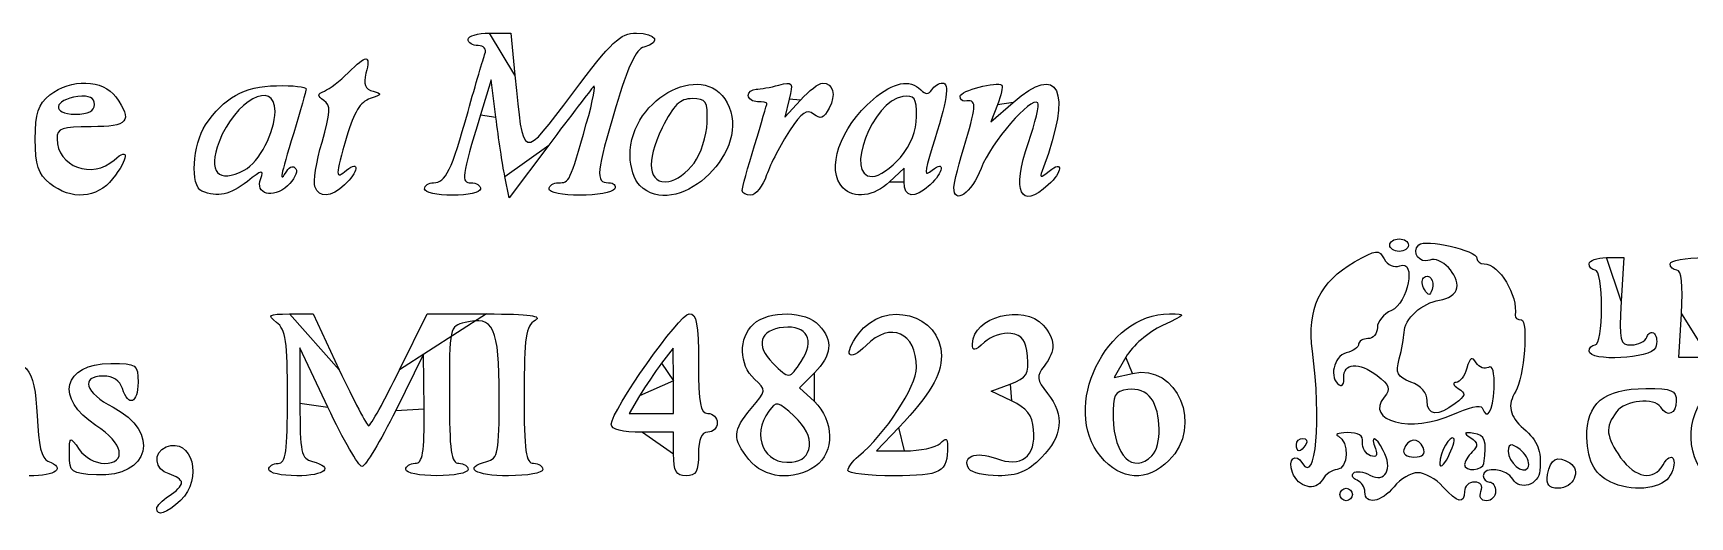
# Model space of a CAD drawing. Extents: x 1.04 to 4.15, y 7.76 to 9.54.
# Drawn here: x 2.197 to 3.084, y 7.771 to 8.029 of the extents above; entities that cross this region are included whole.
import ezdxf

# ---------------------------------------------------------------- set-up
doc = ezdxf.new("R2010")
doc.units = 0
doc.layers.add('Layer_1', color=7, linetype='CONTINUOUS')

msp = doc.modelspace()

# ---------------------------------------------------------------- linework, layer by layer
at = {"layer": 'Layer_1', "color": 7}
for points in [[(2.44116, 8.029128), (2.452561, 8.029128), (2.454797, 8.006628)], [(2.444632, 7.984128), (2.442123, 8.004128), (2.436408, 7.985385)], [(2.229758, 7.991016), (2.229758, 7.991016)], [(2.601661, 7.993884), (2.599249, 7.984272), (2.607678, 7.993366)], [(2.713112, 7.990847), (2.709612, 7.981642), (2.721468, 7.992052)], [(2.472898, 7.969231), (2.45168, 7.941001), (2.449411, 7.952564)], [(2.309943, 7.955893), (2.309943, 7.955893)], [(2.550684, 7.959661), (2.550684, 7.959661)], [(2.663094, 7.949709), (2.663094, 7.956957), (2.655379, 7.949709)], [(2.661129, 7.962717), (2.661129, 7.962717)], [(2.205961, 7.948833), (2.205961, 7.948833)], [(2.347781, 7.94707), (2.34778, 7.947071)], [(2.406425, 7.945795), (2.406425, 7.945795)], [(2.521663, 7.947699), (2.521663, 7.947699)], [(2.630427, 7.946461), (2.630425, 7.946461)], [(2.689783, 7.946628), (2.689784, 7.946628)], [(2.287258, 7.944669), (2.287258, 7.944669)], [(2.57645, 7.944961), (2.57645, 7.944961)], [(2.923091, 7.915794), (2.923091, 7.915794)], [(3.039034, 7.909127), (3.048309, 7.909127), (3.046991, 7.885793)], [(2.941702, 7.892011), (2.941701, 7.892014)], [(2.334164, 7.87902), (2.3469, 7.879131), (2.360831, 7.849197)], [(2.393095, 7.849131), (2.4078, 7.879131), (2.439614, 7.879031)], [(3.093816, 7.855793), (3.077874, 7.855793), (3.079192, 7.879127), (3.079192, 7.879127)], [(2.354743, 7.829133), (2.339792, 7.860799), (2.33978, 7.83132)], [(2.40619, 7.828299), (2.405951, 7.857466), (2.391081, 7.827466)], [(2.539684, 7.843293), (2.539606, 7.860793), (2.53337, 7.85268)], [(3.029758, 7.859127), (3.029758, 7.859127)], [(2.60809, 7.853657), (2.60809, 7.853656)], [(2.781862, 7.855896), (2.775632, 7.845089), (2.785414, 7.847238)], [(2.521589, 7.83518), (2.516044, 7.825793), (2.527899, 7.825793), (2.539754, 7.825793), (2.539677, 7.843293), (2.539684, 7.843293)], [(2.615136, 7.847534), (2.607181, 7.839579), (2.615136, 7.832105)], [(2.72057, 7.832544), (2.709714, 7.837648), (2.719963, 7.841517)], [(2.539762, 7.804126), (2.539762, 7.815793), (2.523095, 7.815793)], [(2.660251, 7.818293), (2.648405, 7.805793), (2.663415, 7.805793)], [(2.957355, 7.812364), (2.957355, 7.812364)], [(2.216429, 7.803824), (2.216429, 7.803824)], [(2.539762, 7.804126), (2.539762, 7.804126)], [(2.612484, 7.808243), (2.612484, 7.808243)], [(2.873091, 7.809127), (2.873091, 7.809127)], [(2.940913, 7.807601), (2.940913, 7.807601)], [(2.994698, 7.804667), (2.994698, 7.804667)], [(2.323099, 7.795799), (2.323095, 7.795793)], [(2.580001, 7.801243), (2.58, 7.801242)], [(2.633091, 7.795385), (2.633091, 7.795385)], [(2.697912, 7.796084), (2.697912, 7.796084)], [(2.768388, 7.802716), (2.768388, 7.802716)], [(2.795758, 7.803127), (2.795758, 7.803127)], [(2.973512, 7.799127), (2.973512, 7.799127)], [(3.007588, 7.793117), (3.007588, 7.793117)], [(3.043155, 7.788259), (3.043155, 7.788259)], [(2.896429, 7.78246), (2.896429, 7.78246)], [(2.909762, 7.783849), (2.909762, 7.783849)], [(2.263095, 7.774992), (2.263095, 7.774992)]]:
    msp.add_lwpolyline(points, close=True, dxfattribs=at)
for points in [[(2.429758, 8.025795), (2.429758, 8.027628), (2.434889, 8.029128), (2.44116, 8.029128)], [(2.435115, 8.022461), (2.432169, 8.022461), (2.429758, 8.023961), (2.429758, 8.025795)], [(2.485761, 7.997035), (2.506805, 8.025032), (2.511152, 8.029128), (2.519821, 8.029128)], [(2.519821, 8.029128), (2.53066, 8.029128), (2.533335, 8.024174), (2.523838, 8.02169)], [(2.365554, 8.007954), (2.375495, 8.017895), (2.377661, 8.017839), (2.375118, 8.007706)], [(2.42975, 7.987302), (2.433821, 8.001882), (2.437899, 8.015757), (2.438812, 8.018136)], [(2.438812, 8.018136), (2.439747, 8.020575), (2.438136, 8.022461), (2.435115, 8.022461)], [(2.523838, 8.02169), (2.51967, 8.0206), (2.515229, 8.011163), (2.508838, 7.989811)], [(2.516437, 7.963533), (2.516471, 7.99555), (2.558546, 8.016196), (2.569562, 7.989603)], [(2.352902, 7.998207), (2.355548, 7.999255), (2.361241, 8.003641), (2.365554, 8.007954)], [(2.375118, 8.007706), (2.373616, 8.001722), (2.374606, 7.999212), (2.378923, 7.998059)], [(2.721468, 7.992052), (2.746098, 8.013677), (2.753199, 7.998539), (2.737693, 7.957461)], [(2.205961, 7.996089), (2.216936, 8.004976), (2.23465, 8.004456), (2.241236, 7.995052)], [(2.289301, 7.980145), (2.298844, 7.994618), (2.309862, 8.000684), (2.327258, 8.001039)], [(2.326425, 7.987296), (2.326425, 8.004786), (2.304855, 7.993074), (2.296511, 7.971053)], [(2.327258, 8.001039), (2.335967, 8.001217), (2.34308, 8.000485), (2.343066, 7.999412)], [(2.343066, 7.999412), (2.343055, 7.998339), (2.340064, 7.987711), (2.336425, 7.975795)], [(2.454797, 8.006628), (2.459403, 7.960276), (2.458371, 7.960596), (2.485761, 7.997035)], [(2.496874, 8.000565), (2.495357, 7.998858), (2.484567, 7.984758), (2.472898, 7.969231)], [(2.493045, 7.980565), (2.496669, 7.993273), (2.498392, 8.002273), (2.496874, 8.000565)], [(2.579758, 7.995795), (2.579758, 7.997628), (2.581633, 7.999148), (2.583925, 7.999173)], [(2.583925, 7.999173), (2.586216, 7.999196), (2.591688, 8.000181), (2.596083, 8.001357)], [(2.596083, 8.001357), (2.603503, 8.003343), (2.603901, 8.002809), (2.601661, 7.993884)], [(2.607678, 7.993366), (2.612314, 7.998369), (2.61759, 8.002461), (2.619402, 8.002461)], [(2.619402, 8.002461), (2.625169, 8.002461), (2.626856, 7.996162), (2.623013, 7.988982)], [(2.646561, 7.993731), (2.657607, 8.003026), (2.666149, 8.004737), (2.672049, 7.998837)], [(2.672049, 7.998837), (2.674658, 7.996228), (2.676299, 7.996228), (2.677912, 7.998837)], [(2.677912, 7.998837), (2.679144, 8.000831), (2.681751, 8.002461), (2.683705, 8.002461)], [(2.683705, 8.002461), (2.687614, 8.002461), (2.686198, 7.993522), (2.678231, 7.967927)], [(2.693091, 7.995378), (2.693091, 7.9983), (2.713074, 8.00359), (2.715384, 8.00128)], [(2.715384, 8.00128), (2.716059, 8.000604), (2.715036, 7.99591), (2.713112, 7.990847)], [(2.198092, 7.972461), (2.198092, 7.986574), (2.199525, 7.990877), (2.205961, 7.996089)], [(2.220849, 7.995183), (2.207871, 7.993646), (2.206727, 7.985795), (2.21948, 7.985795)], [(2.21948, 7.985795), (2.226588, 7.985795), (2.229758, 7.987405), (2.229758, 7.991016)], [(2.229758, 7.991016), (2.229758, 7.994716), (2.227163, 7.99593), (2.220849, 7.995183)], [(2.241236, 7.995052), (2.250356, 7.982031), (2.24796, 7.979127), (2.228092, 7.979127)], [(2.352616, 7.993131), (2.348842, 7.995776), (2.348889, 7.996618), (2.352902, 7.998207)], [(2.351576, 7.97082), (2.356224, 7.986811), (2.356395, 7.990481), (2.352616, 7.993131)], [(2.377392, 7.994127), (2.372087, 7.992418), (2.368589, 7.986811), (2.364892, 7.974094)], [(2.378923, 7.998059), (2.383907, 7.996728), (2.383683, 7.996155), (2.377392, 7.994127)], [(2.508838, 7.989811), (2.498355, 7.954794), (2.497814, 7.949128), (2.504955, 7.949128)], [(2.569562, 7.989603), (2.580332, 7.963599), (2.540559, 7.928804), (2.521663, 7.947699)], [(2.549758, 7.994128), (2.543154, 7.994128), (2.539812, 7.990877), (2.533649, 7.978456)], [(2.557685, 7.981327), (2.558051, 7.992868), (2.557271, 7.994128), (2.549758, 7.994128)], [(2.584758, 7.992461), (2.582008, 7.992461), (2.579758, 7.993961), (2.579758, 7.995795)], [(2.583091, 7.969128), (2.58673, 7.981045), (2.589719, 7.99117), (2.589733, 7.991628)], [(2.589733, 7.991628), (2.589744, 7.992087), (2.587508, 7.992461), (2.584758, 7.992461)], [(2.630425, 7.946461), (2.62098, 7.955906), (2.628787, 7.978775), (2.646561, 7.993731)], [(2.662373, 7.995193), (2.646196, 7.99286), (2.630839, 7.952461), (2.646129, 7.952461)], [(2.669758, 7.984615), (2.669758, 7.994734), (2.668791, 7.996119), (2.662373, 7.995193)], [(2.695591, 7.992856), (2.694216, 7.992639), (2.693091, 7.993774), (2.693091, 7.995378)], [(2.696145, 7.971628), (2.702066, 7.991098), (2.701994, 7.993867), (2.695591, 7.992856)], [(2.734716, 7.991947), (2.731139, 7.995525), (2.709619, 7.970654), (2.704346, 7.956847)], [(2.729692, 7.970605), (2.733404, 7.981394), (2.735665, 7.990998), (2.734716, 7.991947)], [(2.309943, 7.955893), (2.318042, 7.960228), (2.326425, 7.976199), (2.326425, 7.987296)], [(2.411308, 7.949128), (2.417765, 7.949128), (2.420906, 7.95563), (2.42975, 7.987302)], [(2.436408, 7.985385), (2.426205, 7.95192), (2.425816, 7.949128), (2.431361, 7.949128)], [(2.449411, 7.952564), (2.448163, 7.958924), (2.446012, 7.973128), (2.444632, 7.984128)], [(2.550684, 7.959661), (2.55431, 7.964537), (2.557461, 7.974287), (2.557685, 7.981327)], [(2.614731, 7.985817), (2.611118, 7.988816), (2.608414, 7.986952), (2.601743, 7.976866)], [(2.623013, 7.988982), (2.620119, 7.983574), (2.61828, 7.982872), (2.614731, 7.985817)], [(2.661129, 7.962717), (2.666808, 7.969467), (2.669758, 7.976953), (2.669758, 7.984615)], [(2.205961, 7.948833), (2.199525, 7.954045), (2.198092, 7.958348), (2.198092, 7.972461)], [(2.228092, 7.979127), (2.212207, 7.979127), (2.209758, 7.978269), (2.209758, 7.972699)], [(2.209758, 7.972699), (2.209758, 7.957777), (2.228648, 7.95074), (2.240329, 7.961311)], [(2.287258, 7.944669), (2.281003, 7.947193), (2.282287, 7.969508), (2.289301, 7.980145)], [(2.336425, 7.975795), (2.329081, 7.951744), (2.328531, 7.948696), (2.332726, 7.955317)], [(2.364892, 7.974094), (2.358533, 7.95222), (2.358521, 7.950618), (2.364759, 7.955794)], [(2.478196, 7.949128), (2.484026, 7.949128), (2.484166, 7.949423), (2.493045, 7.980565)], [(2.533649, 7.978456), (2.524671, 7.960361), (2.52619, 7.948121), (2.53721, 7.949767)], [(2.601743, 7.976866), (2.597109, 7.96986), (2.59162, 7.959253), (2.589545, 7.953295)], [(2.240329, 7.961311), (2.248597, 7.968793), (2.248056, 7.962101), (2.239517, 7.951244)], [(2.296511, 7.971053), (2.290382, 7.954878), (2.296064, 7.948466), (2.309943, 7.955893)], [(2.34778, 7.947071), (2.346807, 7.949606), (2.348516, 7.960293), (2.351576, 7.97082)], [(2.521663, 7.947699), (2.518782, 7.95058), (2.51643, 7.957705), (2.516437, 7.963533)], [(2.57645, 7.944961), (2.576461, 7.946336), (2.579453, 7.957211), (2.583091, 7.969128)], [(2.678231, 7.967927), (2.673803, 7.953698), (2.673792, 7.952226), (2.678143, 7.955835)], [(2.689784, 7.946628), (2.689795, 7.94892), (2.69266, 7.96017), (2.696145, 7.971628)], [(2.740329, 7.947978), (2.725267, 7.934347), (2.720619, 7.944234), (2.729692, 7.970605)], [(2.318792, 7.951417), (2.320668, 7.956307), (2.319467, 7.956049), (2.311619, 7.949876)], [(2.332726, 7.955317), (2.334414, 7.957981), (2.336415, 7.958507), (2.337596, 7.956596)], [(2.337596, 7.956596), (2.338698, 7.954812), (2.336692, 7.95072), (2.333137, 7.947502)], [(2.364759, 7.955794), (2.371951, 7.961764), (2.370942, 7.954565), (2.363663, 7.947978)], [(2.53721, 7.949767), (2.540994, 7.950332), (2.547057, 7.954784), (2.550684, 7.959661)], [(2.646129, 7.952461), (2.649632, 7.952461), (2.656382, 7.957076), (2.661129, 7.962717)], [(2.678143, 7.955835), (2.685302, 7.961776), (2.684247, 7.954538), (2.676998, 7.947978)], [(2.704346, 7.956847), (2.699287, 7.943601), (2.689724, 7.936889), (2.689783, 7.946628)], [(2.737693, 7.957461), (2.735457, 7.951537), (2.735803, 7.951304), (2.740801, 7.955369)], [(2.740801, 7.955369), (2.748417, 7.961565), (2.747993, 7.954914), (2.740329, 7.947978)], [(2.239517, 7.951244), (2.231173, 7.940637), (2.217313, 7.939641), (2.205961, 7.948833)], [(2.311619, 7.949876), (2.302443, 7.942658), (2.295774, 7.941233), (2.287258, 7.944669)], [(2.333137, 7.947502), (2.32523, 7.940347), (2.315556, 7.942986), (2.318792, 7.951417)], [(2.363663, 7.947978), (2.356232, 7.941253), (2.350147, 7.940905), (2.347781, 7.94707)], [(2.406425, 7.945795), (2.406425, 7.947628), (2.408622, 7.949128), (2.411308, 7.949128)], [(2.421425, 7.942461), (2.413175, 7.942461), (2.406425, 7.943961), (2.406425, 7.945795)], [(2.436425, 7.945795), (2.436425, 7.943961), (2.429675, 7.942461), (2.421425, 7.942461)], [(2.431361, 7.949128), (2.434146, 7.949128), (2.436425, 7.947628), (2.436425, 7.945795)], [(2.473092, 7.945795), (2.473092, 7.947628), (2.475389, 7.949128), (2.478196, 7.949128)], [(2.489561, 7.942461), (2.480503, 7.942461), (2.473092, 7.943961), (2.473092, 7.945795)], [(2.508092, 7.945795), (2.506958, 7.943961), (2.49862, 7.942461), (2.489561, 7.942461)], [(2.504955, 7.949128), (2.507813, 7.949128), (2.509225, 7.947628), (2.508092, 7.945795)], [(2.589545, 7.953295), (2.58747, 7.947336), (2.583669, 7.942461), (2.581099, 7.942461)], [(2.655379, 7.949709), (2.646832, 7.94168), (2.636547, 7.940341), (2.630427, 7.946461)], [(2.676998, 7.947978), (2.668607, 7.940384), (2.663094, 7.941071), (2.663094, 7.949709)], [(2.581099, 7.942461), (2.578528, 7.942461), (2.576436, 7.943586), (2.57645, 7.944961)], [(2.923091, 7.915794), (2.923091, 7.917628), (2.925341, 7.919128), (2.928091, 7.919128)], [(2.928091, 7.919128), (2.930841, 7.919128), (2.933091, 7.917628), (2.933091, 7.915794)], [(2.938571, 7.915936), (2.942025, 7.91939), (2.969762, 7.912974), (2.969762, 7.908721)], [(2.904246, 7.906808), (2.915976, 7.913511), (2.917174, 7.913631), (2.920103, 7.908398)], [(2.928091, 7.912461), (2.925341, 7.912461), (2.923091, 7.913961), (2.923091, 7.915794)], [(2.933091, 7.915794), (2.933091, 7.913961), (2.930841, 7.912461), (2.928091, 7.912461)], [(2.944439, 7.907797), (2.939008, 7.905713), (2.934542, 7.911907), (2.938571, 7.915936)], [(2.959061, 7.892888), (2.960377, 7.899796), (2.950317, 7.910053), (2.944439, 7.907797)], [(2.881713, 7.859126), (2.878742, 7.881805), (2.885492, 7.89609), (2.904246, 7.906808)], [(2.920103, 7.908398), (2.921944, 7.905109), (2.925433, 7.903566), (2.928428, 7.904715)], [(2.928428, 7.904715), (2.937452, 7.908178), (2.933055, 7.88484), (2.923928, 7.880836)], [(2.941091, 7.898238), (2.944075, 7.901222), (2.947327, 7.896834), (2.945716, 7.892)], [(2.969762, 7.908721), (2.969762, 7.907111), (2.971461, 7.905793), (2.973537, 7.905793)], [(2.973537, 7.905793), (2.981655, 7.905793), (2.991838, 7.888943), (2.990157, 7.878293)], [(3.029758, 7.905793), (3.029758, 7.907627), (3.033932, 7.909127), (3.039034, 7.909127)], [(3.033091, 7.90246), (3.031258, 7.90246), (3.029758, 7.90396), (3.029758, 7.905793)], [(3.036425, 7.88246), (3.036425, 7.893571), (3.034943, 7.90246), (3.033091, 7.90246)], [(3.073091, 7.905793), (3.073091, 7.907627), (3.081341, 7.909127), (3.091425, 7.909127)], [(3.076801, 7.90246), (3.074761, 7.90246), (3.073091, 7.90396), (3.073091, 7.905793)], [(3.079192, 7.879127), (3.08008, 7.894827), (3.079292, 7.90246), (3.076801, 7.90246)], [(2.941701, 7.892014), (2.940265, 7.894337), (2.939991, 7.897138), (2.941091, 7.898238)], [(2.949728, 7.886309), (2.954292, 7.886942), (2.958492, 7.889903), (2.959061, 7.892888)], [(2.638646, 7.868347), (2.652617, 7.887139), (2.683091, 7.87904), (2.683091, 7.856534)], [(2.699758, 7.863093), (2.699758, 7.877424), (2.727097, 7.884608), (2.737575, 7.873031)], [(2.930736, 7.869029), (2.930942, 7.876419), (2.940391, 7.885015), (2.949728, 7.886309)], [(2.945716, 7.892), (2.944587, 7.888613), (2.943802, 7.888616), (2.941702, 7.892011)], [(3.046991, 7.885793), (3.045767, 7.864136), (3.046159, 7.86246), (3.052438, 7.86246)], [(2.327262, 7.874486), (2.322084, 7.878416), (2.32286, 7.878926), (2.334164, 7.87902)], [(2.333095, 7.834592), (2.333095, 7.86446), (2.332174, 7.870757), (2.327262, 7.874486)], [(2.428139, 7.874441), (2.419828, 7.872355), (2.419762, 7.87205), (2.419762, 7.835736)], [(2.446429, 7.835079), (2.446429, 7.871715), (2.443384, 7.878268), (2.428139, 7.874441)], [(2.439614, 7.879031), (2.462857, 7.878953), (2.469857, 7.878015), (2.465595, 7.875532)], [(2.465595, 7.875532), (2.460602, 7.872624), (2.459762, 7.86688), (2.459762, 7.835634)], [(2.506429, 7.819989), (2.506429, 7.827303), (2.542993, 7.879126), (2.548153, 7.879126)], [(2.548153, 7.879126), (2.552109, 7.879126), (2.553095, 7.873801), (2.553095, 7.852459)], [(2.582521, 7.873609), (2.590759, 7.881065), (2.610601, 7.880737), (2.617575, 7.873031)], [(2.669758, 7.850425), (2.669758, 7.869144), (2.655846, 7.875214), (2.642814, 7.862182)], [(2.768388, 7.802716), (2.746601, 7.828608), (2.77102, 7.879313), (2.805152, 7.879053)], [(2.805152, 7.879053), (2.814421, 7.878987), (2.81429, 7.878764), (2.801425, 7.872842)], [(2.923928, 7.880836), (2.919803, 7.879026), (2.916428, 7.874901), (2.916428, 7.871669)], [(2.990157, 7.878293), (2.98994, 7.876918), (2.991455, 7.875793), (2.993525, 7.875793)], [(2.993525, 7.875793), (2.99743, 7.875793), (2.994963, 7.8448), (2.990489, 7.837651)], [(3.033091, 7.86246), (3.034943, 7.86246), (3.036425, 7.871349), (3.036425, 7.88246)], [(2.583013, 7.844197), (2.574754, 7.851672), (2.574508, 7.866358), (2.582521, 7.873609)], [(2.598527, 7.871806), (2.585766, 7.870561), (2.583313, 7.862238), (2.592887, 7.852664)], [(2.60809, 7.853656), (2.615547, 7.865036), (2.611322, 7.873054), (2.598527, 7.871806)], [(2.617575, 7.873031), (2.625214, 7.86459), (2.624476, 7.856874), (2.615136, 7.847534)], [(2.642814, 7.862182), (2.63331, 7.852678), (2.630304, 7.857127), (2.638646, 7.868347)], [(2.720317, 7.868561), (2.71604, 7.869167), (2.709665, 7.867059), (2.70615, 7.863878)], [(2.729151, 7.856422), (2.728321, 7.865062), (2.726402, 7.867699), (2.720317, 7.868561)], [(2.737575, 7.873031), (2.744273, 7.865629), (2.744423, 7.859499), (2.73811, 7.85116)], [(2.801425, 7.872842), (2.793866, 7.869362), (2.785393, 7.862023), (2.781862, 7.855896)], [(2.911428, 7.865793), (2.908678, 7.865793), (2.906428, 7.864468), (2.906428, 7.862848)], [(2.916428, 7.871669), (2.916428, 7.868437), (2.914178, 7.865793), (2.911428, 7.865793)], [(2.928165, 7.85501), (2.929503, 7.860024), (2.93066, 7.866332), (2.930736, 7.869029)], [(3.052438, 7.86246), (3.056158, 7.86246), (3.059872, 7.864335), (3.060691, 7.866627)], [(3.060691, 7.866627), (3.06151, 7.868918), (3.063319, 7.869733), (3.064714, 7.868437)], [(3.064714, 7.868437), (3.066108, 7.867141), (3.06636, 7.863766), (3.065275, 7.860937)], [(2.70615, 7.863878), (2.700817, 7.859051), (2.699758, 7.858921), (2.699758, 7.863093)], [(2.87643, 7.799123), (2.883513, 7.787664), (2.886553, 7.822192), (2.881713, 7.859126)], [(2.899762, 7.85816), (2.892997, 7.856391), (2.890423, 7.844505), (2.896052, 7.841026)], [(2.906428, 7.862848), (2.906428, 7.861229), (2.903428, 7.859119), (2.899762, 7.85816)], [(3.029758, 7.859127), (3.029758, 7.86096), (3.031258, 7.86246), (3.033091, 7.86246)], [(3.065275, 7.860937), (3.063021, 7.855063), (3.029758, 7.853368), (3.029758, 7.859127)], [(2.175819, 7.849918), (2.193023, 7.856411), (2.197905, 7.851068), (2.199085, 7.824448)], [(2.230595, 7.819416), (2.208375, 7.833768), (2.212849, 7.852459), (2.238503, 7.852459)], [(2.238503, 7.852459), (2.252494, 7.852459), (2.253095, 7.852047), (2.253095, 7.842459)], [(2.360831, 7.849197), (2.368493, 7.832733), (2.375578, 7.819233), (2.376576, 7.819197)], [(2.376576, 7.819197), (2.377574, 7.819164), (2.385008, 7.832631), (2.393095, 7.849131)], [(2.53337, 7.85268), (2.52994, 7.848217), (2.524639, 7.840342), (2.521589, 7.83518)], [(2.553095, 7.852459), (2.553095, 7.830978), (2.554068, 7.825793), (2.558095, 7.825793)], [(2.592887, 7.852664), (2.60148, 7.844071), (2.601825, 7.844094), (2.60809, 7.853657)], [(2.638645, 7.802885), (2.653237, 7.814904), (2.669758, 7.840149), (2.669758, 7.850425)], [(2.683091, 7.856534), (2.683091, 7.846003), (2.677264, 7.836246), (2.660251, 7.818293)], [(2.719963, 7.841517), (2.728946, 7.844907), (2.73008, 7.846748), (2.729151, 7.856422)], [(2.73811, 7.85116), (2.733899, 7.845598), (2.734107, 7.843887), (2.739883, 7.836544)], [(2.785414, 7.847238), (2.809493, 7.852526), (2.823446, 7.819178), (2.80491, 7.800642)], [(2.898552, 7.844868), (2.897904, 7.852913), (2.906669, 7.853514), (2.916264, 7.846082)], [(2.934413, 7.842592), (2.926968, 7.845423), (2.926078, 7.847192), (2.928165, 7.85501)], [(2.964373, 7.84996), (2.963243, 7.845835), (2.960618, 7.842437), (2.95854, 7.842409)], [(2.969389, 7.852866), (2.967088, 7.856435), (2.96597, 7.855787), (2.964373, 7.84996)], [(2.975883, 7.850456), (2.97394, 7.849255), (2.971017, 7.850339), (2.969389, 7.852866)], [(2.97888, 7.839216), (2.979228, 7.847932), (2.978177, 7.851874), (2.975883, 7.850456)], [(2.234537, 7.845793), (2.221952, 7.845793), (2.224752, 7.836784), (2.239709, 7.829153)], [(2.244762, 7.839126), (2.24341, 7.843386), (2.239719, 7.845793), (2.234537, 7.845793)], [(2.253095, 7.842459), (2.253095, 7.831128), (2.247953, 7.829071), (2.244762, 7.839126)], [(2.581346, 7.828425), (2.589543, 7.838166), (2.589555, 7.838277), (2.583013, 7.844197)], [(2.795405, 7.833806), (2.792729, 7.837466), (2.787912, 7.839317), (2.782905, 7.83861)], [(2.896052, 7.841026), (2.897678, 7.84002), (2.898803, 7.84175), (2.898552, 7.844868)], [(2.916264, 7.846082), (2.923132, 7.840763), (2.92375, 7.838932), (2.920144, 7.834587)], [(2.943095, 7.832542), (2.943095, 7.836746), (2.939821, 7.840536), (2.934413, 7.842592)], [(2.95854, 7.842409), (2.956462, 7.842386), (2.957005, 7.84094), (2.959746, 7.839207)], [(2.959746, 7.839207), (2.964021, 7.836504), (2.963784, 7.835342), (2.958079, 7.831031)], [(2.97254, 7.828886), (2.975169, 7.821567), (2.978386, 7.826808), (2.97888, 7.839216)], [(3.028544, 7.812988), (3.028068, 7.831119), (3.037745, 7.839127), (3.060131, 7.839127)], [(3.060131, 7.839127), (3.074206, 7.839127), (3.076429, 7.838218), (3.076429, 7.83246)], [(2.328095, 7.799126), (2.332226, 7.799126), (2.333095, 7.805289), (2.333095, 7.834592)], [(2.33978, 7.83132), (2.339769, 7.804638), (2.340398, 7.801676), (2.346432, 7.800098)], [(2.419762, 7.835736), (2.419762, 7.805422), (2.420621, 7.799133), (2.424762, 7.799133)], [(2.439762, 7.800098), (2.445866, 7.801695), (2.446429, 7.804645), (2.446429, 7.835079)], [(2.459762, 7.835634), (2.459762, 7.80541), (2.460622, 7.799133), (2.464762, 7.799133)], [(2.604264, 7.824293), (2.595582, 7.832339), (2.59471, 7.832515), (2.590705, 7.827039)], [(2.615136, 7.832105), (2.625687, 7.822193), (2.625962, 7.804848), (2.615684, 7.797649)], [(2.732428, 7.817166), (2.731661, 7.825021), (2.728868, 7.828642), (2.72057, 7.832544)], [(2.739883, 7.836544), (2.7491, 7.824826), (2.748051, 7.813573), (2.736681, 7.802203)], [(2.782905, 7.83861), (2.775688, 7.837591), (2.774789, 7.835863), (2.775032, 7.823475)], [(2.795758, 7.803127), (2.801065, 7.808434), (2.800859, 7.826347), (2.795405, 7.833806)], [(2.920144, 7.834587), (2.909365, 7.821599), (2.934829, 7.815128), (2.956838, 7.825262)], [(2.958079, 7.831031), (2.948801, 7.82402), (2.943095, 7.824595), (2.943095, 7.832542)], [(2.956838, 7.825262), (2.964863, 7.828957), (2.971928, 7.830588), (2.97254, 7.828886)], [(2.990489, 7.837651), (2.985858, 7.830253), (2.987108, 7.824313), (2.994694, 7.817672)], [(3.068095, 7.829127), (3.064735, 7.834564), (3.049181, 7.832923), (3.044402, 7.826627)], [(3.076429, 7.83246), (3.076429, 7.82543), (3.071579, 7.82349), (3.068095, 7.829127)], [(3.097792, 7.788879), (3.083112, 7.795142), (3.079498, 7.82172), (3.091672, 7.833893)], [(2.199085, 7.824448), (2.199782, 7.808698), (2.201499, 7.801585), (2.204918, 7.800273)], [(2.239709, 7.829153), (2.265447, 7.816022), (2.259408, 7.79148), (2.230802, 7.792961)], [(2.372952, 7.797466), (2.371161, 7.797466), (2.362966, 7.811716), (2.354743, 7.829133)], [(2.391081, 7.827466), (2.382902, 7.810966), (2.374744, 7.797466), (2.372952, 7.797466)], [(2.401429, 7.799133), (2.40551, 7.799133), (2.406385, 7.80449), (2.40619, 7.828299)], [(2.558095, 7.825793), (2.560845, 7.825793), (2.563095, 7.823543), (2.563095, 7.820793)], [(2.58, 7.801242), (2.571105, 7.81255), (2.5713, 7.816486), (2.581346, 7.828425)], [(2.590705, 7.827039), (2.581036, 7.813815), (2.588183, 7.798077), (2.603068, 7.799816)], [(2.612484, 7.808243), (2.613165, 7.813041), (2.610239, 7.818755), (2.604264, 7.824293)], [(2.775032, 7.823475), (2.77543, 7.803214), (2.785731, 7.7931), (2.795758, 7.803127)], [(3.044402, 7.826627), (3.038224, 7.818488), (3.0387, 7.813314), (3.046656, 7.802141)], [(2.216429, 7.803824), (2.216429, 7.813933), (2.216435, 7.813935), (2.221618, 7.806534)], [(2.234951, 7.799126), (2.2475, 7.799126), (2.245164, 7.810006), (2.230595, 7.819416)], [(2.268138, 7.807938), (2.282084, 7.813289), (2.288112, 7.790727), (2.2758, 7.779257)], [(2.523095, 7.815793), (2.511921, 7.815793), (2.506429, 7.817176), (2.506429, 7.819989)], [(2.558095, 7.815793), (2.554603, 7.815793), (2.553095, 7.812274), (2.553095, 7.804126)], [(2.563095, 7.820793), (2.563095, 7.818043), (2.560845, 7.815793), (2.558095, 7.815793)], [(2.682425, 7.809793), (2.685536, 7.812904), (2.686425, 7.812594), (2.686425, 7.808399)], [(2.71213, 7.801802), (2.725913, 7.7966), (2.73385, 7.802608), (2.732428, 7.817166)], [(2.873091, 7.809127), (2.873091, 7.81096), (2.87468, 7.81246), (2.876622, 7.81246)], [(2.876622, 7.81246), (2.878563, 7.81246), (2.879225, 7.81096), (2.878091, 7.809127)], [(2.900225, 7.81553), (2.895387, 7.815385), (2.893304, 7.81451), (2.895595, 7.813585)], [(2.895595, 7.813585), (2.901491, 7.811207), (2.900912, 7.795793), (2.894927, 7.795793)], [(2.908558, 7.810318), (2.908886, 7.814187), (2.906441, 7.815716), (2.900225, 7.81553)], [(2.919633, 7.806035), (2.915441, 7.813867), (2.912506, 7.81454), (2.915398, 7.807005)], [(2.940913, 7.807601), (2.93873, 7.81329), (2.932583, 7.81259), (2.930526, 7.806418)], [(2.957355, 7.812364), (2.955431, 7.814708), (2.949864, 7.804874), (2.949862, 7.799127)], [(2.954252, 7.80246), (2.956667, 7.807043), (2.958064, 7.8115), (2.957355, 7.812364)], [(2.968095, 7.815094), (2.962654, 7.815957), (2.962343, 7.815531), (2.966401, 7.812778)], [(2.966401, 7.812778), (2.970361, 7.810091), (2.97053, 7.808562), (2.967234, 7.805266)], [(2.973512, 7.799127), (2.975051, 7.811441), (2.974137, 7.814135), (2.968095, 7.815094)], [(2.994694, 7.817672), (3.002418, 7.810911), (3.004274, 7.806192), (3.00349, 7.795316)], [(3.043155, 7.788259), (3.033412, 7.792083), (3.028891, 7.799734), (3.028544, 7.812988)], [(2.230802, 7.792961), (2.21718, 7.793667), (2.216429, 7.794234), (2.216429, 7.803824)], [(2.221618, 7.806534), (2.224572, 7.802316), (2.230314, 7.799126), (2.234951, 7.799126)], [(2.269762, 7.793426), (2.261939, 7.795472), (2.260856, 7.805143), (2.268138, 7.807938)], [(2.546429, 7.792459), (2.541032, 7.792459), (2.539762, 7.794682), (2.539762, 7.804126)], [(2.553095, 7.804126), (2.553095, 7.794682), (2.551825, 7.792459), (2.546429, 7.792459)], [(2.603068, 7.799816), (2.608799, 7.800486), (2.611758, 7.803134), (2.612484, 7.808243)], [(2.686425, 7.808399), (2.686425, 7.794273), (2.68316, 7.792459), (2.657735, 7.792459)], [(2.663415, 7.805793), (2.67167, 7.805793), (2.680225, 7.807593), (2.682425, 7.809793)], [(2.697912, 7.796084), (2.693764, 7.802796), (2.701381, 7.80586), (2.71213, 7.801802)], [(2.870941, 7.794194), (2.868252, 7.801203), (2.872685, 7.805184), (2.87643, 7.799123)], [(2.874561, 7.805793), (2.873753, 7.805793), (2.873091, 7.807293), (2.873091, 7.809127)], [(2.878091, 7.809127), (2.876958, 7.807293), (2.87537, 7.805793), (2.874561, 7.805793)], [(2.912793, 7.803197), (2.910209, 7.804102), (2.908304, 7.807307), (2.908558, 7.810318)], [(2.912477, 7.792791), (2.920685, 7.788398), (2.924899, 7.796195), (2.919633, 7.806035)], [(2.915398, 7.807005), (2.916844, 7.803237), (2.916039, 7.802059), (2.912793, 7.803197)], [(2.930526, 7.806418), (2.929794, 7.80422), (2.932248, 7.80246), (2.936046, 7.80246)], [(2.936046, 7.80246), (2.94084, 7.80246), (2.942296, 7.803998), (2.940913, 7.807601)], [(2.967234, 7.805266), (2.964958, 7.802989), (2.963095, 7.799927), (2.963095, 7.79846)], [(2.994698, 7.804667), (2.989346, 7.810019), (2.986429, 7.810366), (2.986429, 7.805653)], [(2.986429, 7.805653), (2.986429, 7.799678), (2.994516, 7.792805), (2.996959, 7.796703)], [(2.996959, 7.796703), (2.998168, 7.798631), (2.997151, 7.802215), (2.994698, 7.804667)], [(3.007588, 7.793117), (3.008874, 7.801544), (3.012766, 7.803614), (3.019414, 7.799409)], [(3.069346, 7.798266), (3.073962, 7.806513), (3.077749, 7.801156), (3.073248, 7.792746)], [(2.204918, 7.800273), (2.214666, 7.796532), (2.209373, 7.792461), (2.194762, 7.792461)], [(2.323095, 7.795793), (2.323095, 7.797626), (2.325345, 7.799126), (2.328095, 7.799126)], [(2.338099, 7.792466), (2.329849, 7.792466), (2.323099, 7.793966), (2.323099, 7.795799)], [(2.346432, 7.800098), (2.358379, 7.796974), (2.353456, 7.792466), (2.338099, 7.792466)], [(2.396429, 7.795799), (2.396429, 7.797633), (2.398679, 7.799133), (2.401429, 7.799133)], [(2.413095, 7.792466), (2.403929, 7.792466), (2.396429, 7.793966), (2.396429, 7.795799)], [(2.429762, 7.795799), (2.429762, 7.793966), (2.422262, 7.792466), (2.413095, 7.792466)], [(2.424762, 7.799133), (2.427512, 7.799133), (2.429762, 7.797633), (2.429762, 7.795799)], [(2.451429, 7.792466), (2.43332, 7.792466), (2.426824, 7.796715), (2.439762, 7.800098)], [(2.469762, 7.795799), (2.469762, 7.793966), (2.461512, 7.792466), (2.451429, 7.792466)], [(2.464762, 7.799133), (2.467512, 7.799133), (2.469762, 7.797633), (2.469762, 7.795799)], [(2.615684, 7.797649), (2.603926, 7.789413), (2.588048, 7.791012), (2.580001, 7.801243)], [(2.633091, 7.795385), (2.633091, 7.796993), (2.635591, 7.800368), (2.638645, 7.802885)], [(2.657735, 7.792459), (2.644181, 7.792459), (2.633091, 7.793776), (2.633091, 7.795385)], [(2.713545, 7.79246), (2.706179, 7.79246), (2.699144, 7.79409), (2.697912, 7.796084)], [(2.736681, 7.802203), (2.729146, 7.794668), (2.723903, 7.79246), (2.713545, 7.79246)], [(2.80491, 7.800642), (2.793257, 7.788989), (2.77927, 7.789783), (2.768388, 7.802716)], [(2.894927, 7.795793), (2.892269, 7.795793), (2.888704, 7.793311), (2.887007, 7.790278)], [(2.903643, 7.793941), (2.904861, 7.795257), (2.908836, 7.794739), (2.912477, 7.792791)], [(2.949862, 7.799127), (2.949861, 7.796371), (2.951831, 7.797867), (2.954252, 7.80246)], [(2.963095, 7.79846), (2.963095, 7.794559), (2.97302, 7.795194), (2.973512, 7.799127)], [(2.988971, 7.790658), (2.985802, 7.79632), (2.973095, 7.797762), (2.973095, 7.79246)], [(3.00349, 7.795316), (3.002936, 7.787631), (2.992533, 7.784293), (2.988971, 7.790658)], [(3.019414, 7.799409), (3.025823, 7.795355), (3.021474, 7.785793), (3.013221, 7.785793)], [(3.046656, 7.802141), (3.0544, 7.791265), (3.064466, 7.789546), (3.069346, 7.798266)], [(2.276429, 7.788766), (2.276429, 7.79037), (2.273429, 7.792467), (2.269762, 7.793426)], [(2.269762, 7.781687), (2.273429, 7.783976), (2.276429, 7.787162), (2.276429, 7.788766)], [(2.887007, 7.790278), (2.883446, 7.783915), (2.874002, 7.786218), (2.870941, 7.794194)], [(2.896429, 7.78246), (2.896429, 7.784293), (2.897929, 7.785793), (2.899762, 7.785793)], [(2.899762, 7.785793), (2.901595, 7.785793), (2.903095, 7.784293), (2.903095, 7.78246)], [(2.905595, 7.790059), (2.903304, 7.790878), (2.902425, 7.792624), (2.903643, 7.793941)], [(2.909762, 7.783849), (2.909762, 7.786446), (2.907887, 7.789241), (2.905595, 7.790059)], [(2.925353, 7.786626), (2.91854, 7.778215), (2.909762, 7.776651), (2.909762, 7.783849)], [(2.938095, 7.794126), (2.934428, 7.794126), (2.928695, 7.790751), (2.925353, 7.786626)], [(2.951535, 7.786626), (2.94781, 7.790751), (2.941762, 7.794126), (2.938095, 7.794126)], [(2.963095, 7.784126), (2.963095, 7.777103), (2.959416, 7.777899), (2.951535, 7.786626)], [(2.968452, 7.789126), (2.965506, 7.789126), (2.963095, 7.786876), (2.963095, 7.784126)], [(2.97189, 7.784126), (2.973105, 7.787292), (2.971845, 7.789126), (2.968452, 7.789126)], [(2.973095, 7.79246), (2.973095, 7.790626), (2.974595, 7.789126), (2.976428, 7.789126)], [(2.976428, 7.789126), (2.978262, 7.789126), (2.979762, 7.786876), (2.979762, 7.784126)], [(3.013221, 7.785793), (3.008152, 7.785793), (3.006749, 7.787617), (3.007588, 7.793117)], [(3.073248, 7.792746), (3.069541, 7.785819), (3.054923, 7.78364), (3.043155, 7.788259)], [(2.263095, 7.774992), (2.263095, 7.776384), (2.266095, 7.779397), (2.269762, 7.781687)], [(2.2758, 7.779257), (2.268304, 7.772273), (2.263095, 7.770524), (2.263095, 7.774992)], [(2.899762, 7.779127), (2.897929, 7.779127), (2.896429, 7.780627), (2.896429, 7.78246)], [(2.903095, 7.78246), (2.903095, 7.780627), (2.901595, 7.779127), (2.899762, 7.779127)], [(2.974866, 7.779126), (2.971884, 7.779126), (2.970721, 7.781081), (2.97189, 7.784126)], [(2.979762, 7.784126), (2.979762, 7.781376), (2.977559, 7.779126), (2.974866, 7.779126)]]:
    msp.add_open_spline(points, degree=3, dxfattribs=at)

doc.saveas('drawing.dxf')
